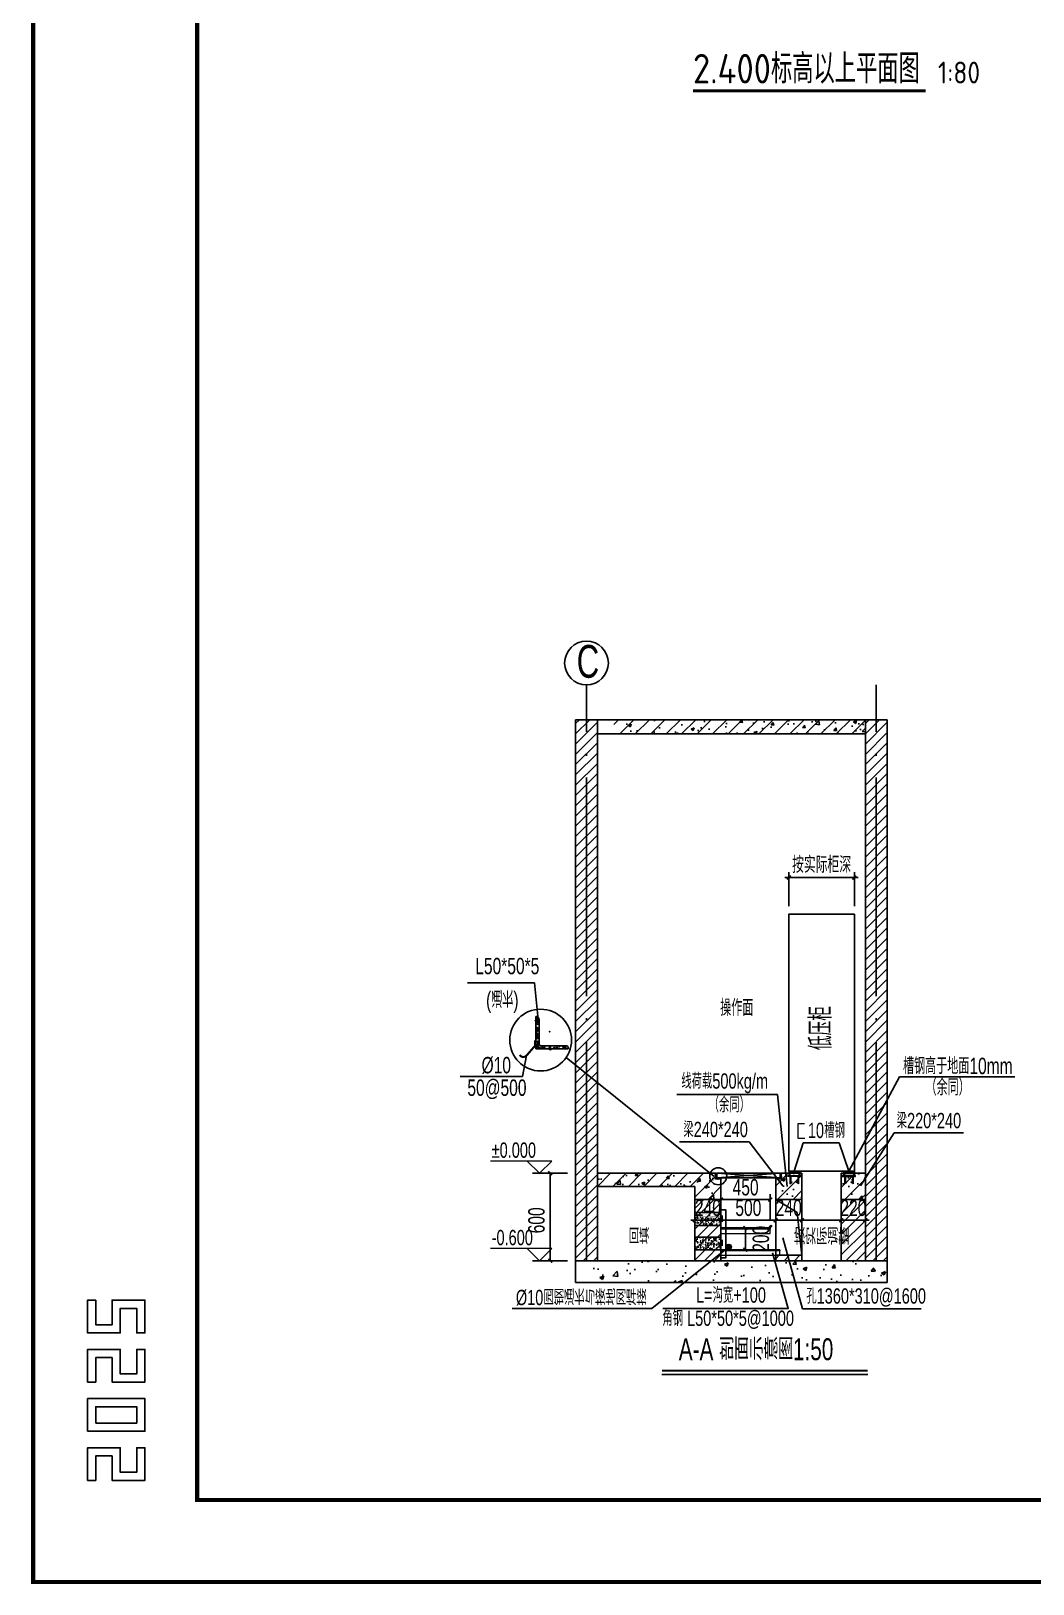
# Model space of a CAD drawing. Extents: x -1396510 to 1250330, y -1892470 to 1623980.
# Drawn here: x -319272 to -300949, y -816618 to -788201 of the extents above; entities that cross this region are included whole.
import ezdxf
from ezdxf.enums import TextEntityAlignment as Align

# ---------------------------------------------------------------- set-up
doc = ezdxf.new("R2010")
doc.units = 0
doc.header["$LTSCALE"] = 1000
doc.header["$MEASUREMENT"] = 0
doc.linetypes.add('CONTINOUS', pattern=[0])
doc.linetypes.add('DOTE', pattern=[2.42, 2, -0.2, 0.02, -0.2])
doc.layers.get('Defpoints').update_dxf_attribs({"color": 210})
for name, color, linetype in [('0-cxFrame', 155, 'Continuous'), ('A-AXIS-DP', 126, 'Continuous'), ('AXIS', 3, 'Continuous'), ('AXIS_TEXT', 7, 'Continuous'), ('E-DIMS2', 7, 'Continuous'), ('PUB_TEXT', 7, 'Continuous'), ('TEL_SYMB', 3, 'Continuous'), ('WALL', 2, 'Continuous'), ('标注', 6, 'Continuous'), ('电气标注', 6, 'Continuous'), ('结_梁', 125, 'CONTINOUS')]:
    doc.layers.add(name, color=color, linetype=linetype)
doc.layers.add('0-cxText', color=131, linetype='Continuous', lineweight=25)
doc.layers.add('A-云线2', color=3, linetype='Continuous', plot=False)
doc.styles.add('COMPLEX', font='COMPLEX')
doc.styles.add('cx_tuming', font='simhei.ttf')
doc.styles.add('cx_tuqian1', font='')
doc.styles.add('HZ', font='hz100.shx', dxfattribs={"width": 0.7, "bigfont": 'h-z.shx'})
doc.styles.add('SJS', font='@jxhc_en.shx', dxfattribs={"width": 0.71, "bigfont": '@jxhc_cn.shx'})
doc.styles.get("Standard").update_dxf_attribs({"font": 'gbenor.shx', "bigfont": 'gbcbig.shx'})
doc.styles.add('黑体', font='simhei.ttf', dxfattribs={"height": 12})
doc.styles.get('cx_tuqian1').set_extended_font_data('SimSun')
doc.dimstyles.new('副本 DIMN50', dxfattribs={"dimscale": 0.5, "dimtxt": 300, "dimasz": 70, "dimexe": 100, "dimexo": 150, "dimgap": 75, "dimtad": 1, "dimdec": 0, "dimzin": 0, "dimdsep": 46, "dimtxsty": 'SJS', "dimblk": 'ARCHTICK', "dimcen": 0.09, "dimclrd": 3, "dimclre": 3, "dimclrt": 7, "dimazin": 2, "dimtfac": 1, "dimtdec": 0, "dimtix": 1, "dimtmove": 2, "dimatfit": 3, "dimldrblk": 'ARCHTICK', "dimfxl": 0, "dimtolj": 1, "dimtzin": 0, "dimarcsym": 0})

# ---------------------------------------------------------------- blocks, each defined once
blk = doc.blocks.new('世赫2#厂房一层0821')
at = {"layer": 'A-AXIS-DP', "const_width": 56}
blk.add_lwpolyline([(-22012.8, -72665.8), (-17756.4, -72665.8)], dxfattribs=at)
at = {"layer": 'A-AXIS-DP', "color": 7}
for s, height, p in [('2.400标高以上平面图', 540.142, (-22012.8, -72530)), ('1:80', 400, (-17532.4, -72530))]:
    blk.add_text(s, height=height, dxfattribs=at).set_placement(p)
blk = doc.blocks.new('_ArchTick')
at = {"color": 0, "linetype": 'ByBlock', "const_width": 0.4}
blk.add_lwpolyline([(-0.5, -0.5), (0.5, 0.5)], dxfattribs=at)
blk = doc.blocks.new('*D358')
at = {"layer": 'Defpoints', "color": 0, "ltscale": 5, "transparency": 16777216}
for p in [(-382, 1000), (-150, 1000), (-150, 200)]:
    blk.add_point(p, dxfattribs=at)
at = {"layer": '电气标注', "color": 3, "lineweight": -2, "ltscale": 5, "transparency": 16777216}
for p, q in [((-225, 1000), (-432, 1000)), ((-382, 200), (-382, 1000)), ((-225, 200), (-432, 200))]:
    blk.add_line(p, q, dxfattribs=at)
at = {"layer": '电气标注', "color": 3, "lineweight": -2, "ltscale": 5, "transparency": 16777216, "xscale": 35, "yscale": 35, "zscale": 35}
for p, rotation in [((-382, 1000), 90), ((-382, 200), 270)]:
    blk.add_blockref('_ArchTick', p, dxfattribs=dict(at, rotation=rotation))
at = {"layer": '电气标注', "color": 7, "ltscale": 5, "transparency": 16777216, "insert": (-507, 569), "char_height": 150, "attachment_point": 5, "rotation": 90, "style": 'SJS'}
blk.add_mtext('\\A1;600', dxfattribs=at)
blk = doc.blocks.new('*D353')
at = {"layer": 'Defpoints', "color": 0, "ltscale": 5, "transparency": 16777216}
for p in [(1680, 570), (1180, 291), (1680, 291)]:
    blk.add_point(p, dxfattribs=at)
at = {"layer": '电气标注', "color": 3, "lineweight": -2, "ltscale": 5, "transparency": 16777216}
for p, q in [((1180, 366), (1180, 620)), ((1180, 570), (1680, 570)), ((1680, 366), (1680, 620))]:
    blk.add_line(p, q, dxfattribs=at)
at = {"layer": '电气标注', "color": 3, "lineweight": -2, "ltscale": 5, "transparency": 16777216, "xscale": 35, "yscale": 35, "zscale": 35, "rotation": 180}
blk.add_blockref('_ArchTick', (1180, 570), dxfattribs=at)
at = {"layer": '电气标注', "color": 3, "lineweight": -2, "ltscale": 5, "transparency": 16777216, "xscale": 35, "yscale": 35, "zscale": 35}
blk.add_blockref('_ArchTick', (1680, 570), dxfattribs=at)
at = {"layer": '电气标注', "color": 7, "ltscale": 5, "transparency": 16777216, "insert": (1430, 683), "char_height": 150, "attachment_point": 5, "style": 'SJS'}
blk.add_mtext('\\A1;500', dxfattribs=at)
blk = doc.blocks.new('*D354')
at = {"layer": 'Defpoints', "color": 0, "ltscale": 5, "transparency": 16777216}
for p in [(2500, 570), (2280, 291), (2500, 291)]:
    blk.add_point(p, dxfattribs=at)
at = {"layer": '电气标注', "color": 3, "lineweight": -2, "ltscale": 5, "transparency": 16777216}
for p, q in [((2280, 570), (2245, 570)), ((2280, 366), (2280, 620)), ((2280, 570), (2500, 570)), ((2500, 366), (2500, 620)), ((2500, 570), (2535, 570))]:
    blk.add_line(p, q, dxfattribs=at)
at = {"layer": '电气标注', "color": 3, "lineweight": -2, "ltscale": 5, "transparency": 16777216, "xscale": 35, "yscale": 35, "zscale": 35}
blk.add_blockref('_ArchTick', (2280, 570), dxfattribs=at)
at = {"layer": '电气标注', "color": 3, "lineweight": -2, "ltscale": 5, "transparency": 16777216, "xscale": 35, "yscale": 35, "zscale": 35, "rotation": 180}
blk.add_blockref('_ArchTick', (2500, 570), dxfattribs=at)
at = {"layer": '电气标注', "color": 7, "ltscale": 5, "transparency": 16777216, "insert": (2390, 683), "char_height": 150, "attachment_point": 5, "style": 'SJS'}
blk.add_mtext('\\A1;220', dxfattribs=at)
blk = doc.blocks.new('*D355')
at = {"layer": 'Defpoints', "color": 0, "ltscale": 5, "transparency": 16777216}
for p in [(2400, 3705), (1800, 3370), (2400, 3370)]:
    blk.add_point(p, dxfattribs=at)
at = {"layer": '电气标注', "color": 3, "lineweight": -2, "ltscale": 5, "transparency": 16777216}
for p, q in [((1800, 3705), (1765, 3705)), ((1800, 3445), (1800, 3755)), ((1800, 3705), (2400, 3705)), ((2400, 3445), (2400, 3755)), ((2400, 3705), (2435, 3705))]:
    blk.add_line(p, q, dxfattribs=at)
at = {"layer": '电气标注', "color": 3, "lineweight": -2, "ltscale": 5, "transparency": 16777216, "xscale": 35, "yscale": 35, "zscale": 35}
blk.add_blockref('_ArchTick', (1800, 3705), dxfattribs=at)
at = {"layer": '电气标注', "color": 3, "lineweight": -2, "ltscale": 5, "transparency": 16777216, "xscale": 35, "yscale": 35, "zscale": 35, "rotation": 180}
blk.add_blockref('_ArchTick', (2400, 3705), dxfattribs=at)
at = {"layer": '电气标注', "color": 7, "ltscale": 5, "transparency": 16777216, "insert": (2100, 3823), "char_height": 150, "attachment_point": 5, "style": 'SJS'}
blk.add_mtext('\\A1;{\\Fgbenor,gbcbig|c134;\\W1;\\C256;按实际柜深}', dxfattribs=at)
blk = doc.blocks.new('*D356')
at = {"layer": 'Defpoints', "color": 0, "ltscale": 5, "transparency": 16777216}
for p in [(1920, 570), (1680, 291), (1920, 291)]:
    blk.add_point(p, dxfattribs=at)
at = {"layer": '电气标注', "color": 3, "lineweight": -2, "ltscale": 5, "transparency": 16777216}
for p, q in [((1680, 570), (1645, 570)), ((1680, 366), (1680, 620)), ((1680, 570), (1920, 570)), ((1920, 366), (1920, 620)), ((1920, 570), (1955, 570))]:
    blk.add_line(p, q, dxfattribs=at)
at = {"layer": '电气标注', "color": 3, "lineweight": -2, "ltscale": 5, "transparency": 16777216, "xscale": 35, "yscale": 35, "zscale": 35}
blk.add_blockref('_ArchTick', (1680, 570), dxfattribs=at)
at = {"layer": '电气标注', "color": 3, "lineweight": -2, "ltscale": 5, "transparency": 16777216, "xscale": 35, "yscale": 35, "zscale": 35, "rotation": 180}
blk.add_blockref('_ArchTick', (1920, 570), dxfattribs=at)
at = {"layer": '电气标注', "color": 7, "ltscale": 5, "transparency": 16777216, "insert": (1800, 683), "char_height": 150, "attachment_point": 5, "style": 'SJS'}
blk.add_mtext('\\A1;240', dxfattribs=at)
blk = doc.blocks.new('*D357')
at = {"layer": 'Defpoints', "color": 0, "ltscale": 5, "transparency": 16777216}
for p in [(2280, 570), (1920, 291), (2280, 291)]:
    blk.add_point(p, dxfattribs=at)
at = {"layer": '电气标注', "color": 3, "lineweight": -2, "ltscale": 5, "transparency": 16777216}
for p, q in [((1920, 366), (1920, 620)), ((1920, 570), (2280, 570)), ((2280, 366), (2280, 620))]:
    blk.add_line(p, q, dxfattribs=at)
at = {"layer": '电气标注', "color": 3, "lineweight": -2, "ltscale": 5, "transparency": 16777216, "xscale": 35, "yscale": 35, "zscale": 35, "rotation": 180}
blk.add_blockref('_ArchTick', (1920, 570), dxfattribs=at)
at = {"layer": '电气标注', "color": 3, "lineweight": -2, "ltscale": 5, "transparency": 16777216, "xscale": 35, "yscale": 35, "zscale": 35}
blk.add_blockref('_ArchTick', (2280, 570), dxfattribs=at)
at = {"layer": '电气标注', "color": 7, "ltscale": 5, "transparency": 16777216, "insert": (2100, 419), "char_height": 150, "attachment_point": 5, "style": 'SJS'}
blk.add_mtext('\\A1;按实际调整', dxfattribs=at)
blk = doc.blocks.new('*D350')
at = {"layer": 'Defpoints', "color": 0, "ltscale": 5, "transparency": 16777216}
for p in [(1180, 570), (940, 291), (1180, 291)]:
    blk.add_point(p, dxfattribs=at)
at = {"layer": '电气标注', "color": 3, "lineweight": -2, "ltscale": 5, "transparency": 16777216}
for p, q in [((940, 570), (905, 570)), ((940, 366), (940, 620)), ((940, 570), (1180, 570)), ((1180, 366), (1180, 620)), ((1180, 570), (1215, 570))]:
    blk.add_line(p, q, dxfattribs=at)
at = {"layer": '电气标注', "color": 3, "lineweight": -2, "ltscale": 5, "transparency": 16777216, "xscale": 35, "yscale": 35, "zscale": 35}
blk.add_blockref('_ArchTick', (940, 570), dxfattribs=at)
at = {"layer": '电气标注', "color": 3, "lineweight": -2, "ltscale": 5, "transparency": 16777216, "xscale": 35, "yscale": 35, "zscale": 35, "rotation": 180}
blk.add_blockref('_ArchTick', (1180, 570), dxfattribs=at)
at = {"layer": '电气标注', "color": 7, "ltscale": 5, "transparency": 16777216, "insert": (1060, 683), "char_height": 150, "attachment_point": 5, "style": 'SJS'}
blk.add_mtext('\\A1;240', dxfattribs=at)
blk = doc.blocks.new('_AXISO')
blk.add_circle((0, 0), 0.5)
at = {"layer": 'AXIS_TEXT', "style": 'COMPLEX', "width": 1.041667}
blk.add_attdef('A', text='', height=0.56, dxfattribs=at).set_placement((-0.25, -0.28), (0.25, -0.28), align=Align.FIT)
blk = doc.blocks.new('*D351')
at = {"color": 3, "lineweight": -2, "transparency": 16777216}
for p, q in [((1555, 500), (1353, 500)), ((1403, 500), (1403, 300)), ((1555, 300), (1353, 300))]:
    blk.add_line(p, q, dxfattribs=at)
at = {"layer": 'Defpoints', "color": 0, "transparency": 16777216}
for p in [(1630, 500, -2051174557625), (1403, 300), (1630, 300, -2051174557625)]:
    blk.add_point(p, dxfattribs=at)
at = {"color": 3, "lineweight": -2, "transparency": 16777216, "xscale": 35, "yscale": 35, "zscale": 35}
for p, rotation in [((1403, 500), 90), ((1403, 300), 270)]:
    blk.add_blockref('_ArchTick', p, dxfattribs=dict(at, rotation=rotation))
at = {"color": 7, "transparency": 16777216, "insert": (1545, 400), "char_height": 150, "attachment_point": 5, "rotation": 90, "style": 'SJS'}
blk.add_mtext('\\A1;200', dxfattribs=at)
blk = doc.blocks.new('*D352')
at = {"color": 3, "lineweight": -2, "transparency": 16777216}
for p, q in [((1180, 575), (1180, 809)), ((1630, 759), (1180, 759)), ((1630, 575), (1630, 809))]:
    blk.add_line(p, q, dxfattribs=at)
at = {"layer": 'Defpoints', "color": 0, "transparency": 16777216}
for p in [(1180, 759), (1180, 500), (1630, 500, -2051174557625)]:
    blk.add_point(p, dxfattribs=at)
at = {"color": 3, "lineweight": -2, "transparency": 16777216, "xscale": 35, "yscale": 35, "zscale": 35, "rotation": 180}
blk.add_blockref('_ArchTick', (1180, 759), dxfattribs=at)
at = {"color": 3, "lineweight": -2, "transparency": 16777216, "xscale": 35, "yscale": 35, "zscale": 35}
blk.add_blockref('_ArchTick', (1630, 759), dxfattribs=at)
at = {"color": 7, "transparency": 16777216, "insert": (1405, 871), "char_height": 150, "attachment_point": 5, "style": 'SJS'}
blk.add_mtext('\\A1;450', dxfattribs=at)
blk = doc.blocks.new('TK22.A0+1 L(Dragon)')
at = {"layer": '0-cxFrame', "color": 7, "const_width": 0.5}
blk.add_lwpolyline([(0, 0), (-1485, 0), (-1485, 841), (0, 841)], close=True, dxfattribs=at)
at = {"layer": '0-cxFrame', "const_width": 0.5}
blk.add_lwpolyline([(-80, 10), (-1465, 10), (-1465, 831), (-80, 831)], close=True, dxfattribs=at)
at = {"layer": 'Defpoints', "color": 2}
for points in [[(-1477.37, 34.37), (-1478.37, 34.37), (-1478.37, 30.37), (-1474.37, 30.37), (-1474.37, 33.37), (-1472.37, 33.37), (-1472.37, 30.37), (-1471.37, 30.37), (-1471.37, 34.37), (-1475.37, 34.37), (-1475.37, 31.37), (-1477.37, 31.37), (-1477.37, 34.37)], [(-1477.37, 24.37), (-1478.37, 24.37), (-1478.37, 28.37), (-1474.37, 28.37), (-1474.37, 25.37), (-1472.37, 25.37), (-1472.37, 28.37), (-1471.37, 28.37), (-1471.37, 24.37), (-1475.37, 24.37), (-1475.37, 27.37), (-1477.37, 27.37), (-1477.37, 24.37)], [(-1477.37, 12.37), (-1478.37, 12.37), (-1478.37, 16.37), (-1474.37, 16.37), (-1474.37, 13.37), (-1472.37, 13.37), (-1472.37, 16.37), (-1471.37, 16.37), (-1471.37, 12.37), (-1475.37, 12.37), (-1475.37, 15.37), (-1477.37, 15.37), (-1477.37, 12.37)]]:
    blk.add_lwpolyline(points, dxfattribs=at)
for points in [[(-1478.37, 18.37), (-1478.37, 22.37), (-1471.37, 22.37), (-1471.37, 18.37)], [(-1477.37, 19.37), (-1477.37, 21.37), (-1472.37, 21.37), (-1472.37, 19.37)]]:
    blk.add_lwpolyline(points, close=True, dxfattribs=at)
at = {"style": '黑体', "flags": 4}
blk.add_attdef('图幅', text='', height=3.3, dxfattribs=at).set_placement((-40, 3), align=Align.RIGHT)
at = {"layer": '0-cxText', "flags": 4}
for tag, height, style, p in [('建设单位', 3.5, 'cx_tuming', (-45, 240)), ('项目名称', 3.5, 'cx_tuming', (-45, 210)), ('子项名称', 3.5, 'cx_tuming', (-45, 180)), ('工程编号', 3.3, 'cx_tuqian1', (-35, 165)), ('图名1', 3.5, 'cx_tuming', (-45, 87)), ('图名2', 3.5, 'cx_tuming', (-45, 79)), ('图名3', 3.5, 'cx_tuming', (-45, 71)), ('出图日期', 3.3, 'cx_tuqian1', (-39, 60)), ('专业', 3.3, 'cx_tuqian1', (-55, 52)), ('图号', 3.3, 'cx_tuqian1', (-55, 44)), ('版次', 3.3, 'cx_tuqian1', (-20, 44))]:
    blk.add_attdef(tag, text='', height=height, dxfattribs=dict(at, style=style)).set_placement(p, align=Align.MIDDLE)
at = {"layer": 'Defpoints', "color": 6, "flags": 4}
for tag, height, style, p in [('tufu', 3.3, '黑体', (-12, 12)), ('dwfname', 4, 'cx_tuqian1', (-80, 3))]:
    blk.add_attdef(tag, text='', height=height, dxfattribs=dict(at, style=style)).set_placement(p, align=Align.RIGHT)
blk = doc.blocks.new('DDD')
h = blk.add_hatch()
h.set_pattern_fill('钢筋混凝土', color=1, scale=40, style=0)
h.set_pattern_definition([(45, (-4444.53, 71152.29), (-70.71068, 70.71068), []), (50, (-4444.53, 71152.29), (286.9041, -25.10085), [30, -330]), (355, (-4444.53, 71152.3), (-55.5005, 300.8769), [24, -264]), (100.4514, (-4420.62, 71150.2), (231.4038, 275.7758), [25.4961, -280.4568]), (46.1842, (-4444.53, 71232.3), (426.8964, -66.2076), [45, -495]), (96.6356, (-4408.95, 71226.77), (373.865, 389.6471), [38.244, -420.6852]), (351.1842, (-4444.53, 71232.3), (373.8648, 389.6474), [36, -396]), (21, (-4404.53, 71212.29), (238.7628, -161.04756), [30, -330]), (326, (-4404.53, 71212.3), (97.3261, 290.06), [24, -264]), (71.4514, (-4384.63, 71198.87), (336.089, 129.0122), [25.4961, -280.4568]), (37.5, (-4444.53, 71152.29), (4.86394, 133.15754), [0, -260.8, 0, -268, 0, -265]), (7.5, (-4444.53, 71152.29), (105.2278, 157.7647), [0, -152.8, 0, -254.8, 0, -101]), (327.5, (-4533.73, 71152.29), (213.52897, -9.02195), [0, -100, 0, -312, 0, -414]), (317.5, (-4573.73, 71152.29), (233.27447, 40.042), [0, -130, 0, -207.2, 0, -294])])
h.paths.add_polyline_path([(2500, 5020), (2500, 5150), (200, 5150), (200, 5020)])
h = blk.add_hatch()
h.set_pattern_fill('钢筋混凝土', color=1, scale=40, style=0)
h.set_pattern_definition([(45, (-1190.48, 70187.39), (-70.71068, 70.71068), []), (50, (-1190.48, 70187.39), (286.9041, -25.10085), [30, -330]), (355, (-1190.48, 70187.4), (-55.5005, 300.8769), [24, -264]), (100.4514, (-1166.57, 70185.3), (231.4038, 275.7758), [25.4961, -280.4568]), (46.1842, (-1190.48, 70267.4), (426.8964, -66.2076), [45, -495]), (96.6356, (-1154.9, 70261.87), (373.865, 389.6471), [38.244, -420.6852]), (351.1842, (-1190.48, 70267.4), (373.8648, 389.6474), [36, -396]), (21, (-1150.48, 70247.39), (238.7628, -161.04756), [30, -330]), (326, (-1150.48, 70247.4), (97.3261, 290.06), [24, -264]), (71.4514, (-1130.58, 70233.97), (336.089, 129.0122), [25.4961, -280.4568]), (37.5, (-1190.48, 70187.39), (4.86394, 133.15754), [0, -260.8, 0, -268, 0, -265]), (7.5, (-1190.48, 70187.39), (105.22781, 157.76468), [0, -152.8, 0, -254.8, 0, -101]), (327.5, (-1279.68, 70187.39), (213.52897, -9.02195), [0, -100, 0, -312, 0, -414]), (317.5, (-1319.68, 70187.39), (233.27447, 40.042), [0, -130, 0, -207.2, 0, -294])])
h.paths.add_polyline_path([(50, 1000), (50, 880), (940, 880), (940, 760), (1180, 760), (1180, 950), (1130, 950), (1130, 1000)])
h = blk.add_hatch()
h.set_pattern_fill('钢筋混凝土', color=1, scale=40, style=0)
h.set_pattern_definition([(45, (-1969.33, 70187.39), (-70.71068, 70.71068), []), (50, (-1969.33, 70187.39), (286.9041, -25.10085), [30, -330]), (355, (-1969.33, 70187.4), (-55.5005, 300.8769), [24, -264]), (100.4514, (-1945.42, 70185.3), (231.4038, 275.7758), [25.4961, -280.4568]), (46.1842, (-1969.33, 70267.4), (426.8964, -66.2076), [45, -495]), (96.6356, (-1933.75, 70261.87), (373.865, 389.6471), [38.244, -420.6852]), (351.1842, (-1969.33, 70267.4), (373.8648, 389.6474), [36, -396]), (21, (-1929.33, 70247.39), (238.7628, -161.04756), [30, -330]), (326, (-1929.33, 70247.4), (97.3261, 290.06), [24, -264]), (71.4514, (-1909.43, 70233.97), (336.089, 129.0122), [25.4961, -280.4568]), (37.5, (-1969.33, 70187.39), (4.86394, 133.15754), [0, -260.8, 0, -268, 0, -265]), (7.5, (-1969.33, 70187.39), (105.22781, 157.76468), [0, -152.8, 0, -254.8, 0, -101]), (327.5, (-2058.53, 70187.39), (213.52897, -9.02195), [0, -100, 0, -312, 0, -414]), (317.5, (-2098.53, 70187.39), (233.27447, 40.042), [0, -130, 0, -207.2, 0, -294])])
h.paths.add_polyline_path([(1730, 1000), (1730, 950), (1680, 950), (1680, 760), (1920, 760), (1920, 1000)])
h = blk.add_hatch()
h.set_pattern_fill('钢筋混凝土', color=1, scale=40, style=0)
h.set_pattern_definition([(45, (-2768.78, 70187.39), (-70.71068, 70.71068), []), (50, (-2768.78, 70187.39), (286.9041, -25.10085), [30, -330]), (355, (-2768.78, 70187.4), (-55.5005, 300.8769), [24, -264]), (100.4514, (-2744.87, 70185.3), (231.4038, 275.7758), [25.4961, -280.4568]), (46.1842, (-2768.78, 70267.4), (426.8964, -66.2076), [45, -495]), (96.6356, (-2733.2, 70261.87), (373.865, 389.6471), [38.244, -420.6852]), (351.1842, (-2768.8, 70267.4), (373.8648, 389.6474), [36, -396]), (21, (-2728.78, 70247.39), (238.7628, -161.04756), [30, -330]), (326, (-2728.78, 70247.4), (97.3261, 290.06), [24, -264]), (71.4514, (-2708.88, 70233.97), (336.089, 129.0122), [25.4961, -280.4568]), (37.5, (-2768.78, 70187.39), (4.86394, 133.15754), [0, -260.8, 0, -268, 0, -265]), (7.5, (-2768.78, 70187.39), (105.22781, 157.76468), [0, -152.8, 0, -254.8, 0, -101]), (327.5, (-2857.98, 70187.39), (213.52897, -9.02195), [0, -100, 0, -312, 0, -414]), (317.5, (-2897.98, 70187.39), (233.27447, 40.042), [0, -130, 0, -207.2, 0, -294])])
h.paths.add_polyline_path([(2280, 1000), (2280, 760), (2500, 760), (2500, 880), (2500, 1000)])
at = {"linetype": 'CONTINOUS', "lineweight": 18}
h = blk.add_hatch(dxfattribs=at)
h.set_pattern_fill('ANGLE', style=0)
h.set_pattern_definition([(7e-15, (3123698.3025, 316239.6084), (0, 3.4925), [2.54, -0.9525]), (90, (3123698.3025, 316239.6084), (-3.4925, 2e-16), [2.54, -0.9525])])
h.paths.add_polyline_path([(1275.7, 325.9, -1), (1225.7, 325.9, -1)])
at = {"layer": '标注', "linetype": 'CONTINOUS'}
h = blk.add_hatch(dxfattribs=at)
h.set_pattern_fill('普通砖', color=256, scale=50, style=0)
h.set_pattern_definition([(45, (-301157.03, -325836.034), (-47.022601, 47.022601), [])])
h.paths.add_polyline_path([(-150, 200), (50, 200), (50, 5150), (-150, 5150)])
h = blk.add_hatch(dxfattribs=at)
h.set_pattern_fill('普通砖', color=256, scale=50, style=0)
h.set_pattern_definition([(45, (-298507.04, -325836.034), (-47.022601, 47.022601), [])])
h.paths.add_polyline_path([(2500, 200), (2700, 200), (2700, 5150), (2500, 5150)])
h = blk.add_hatch(dxfattribs=at)
h.set_pattern_fill('普通砖', color=256, scale=50, style=0)
h.set_pattern_definition([(45, (-284202.794, -326636.034), (-47.022601, 47.022601), [])])
h.paths.add_polyline_path([(940, 200), (1180, 200), (1180, 760), (940, 760)])
h = blk.add_hatch(dxfattribs=at)
h.set_pattern_fill('普通砖', color=256, scale=50, style=0)
h.set_pattern_definition([(45, (-285742.795, -326836.034), (-47.022601, 47.022601), [])])
h.paths.add_polyline_path([(2500, 200), (2280, 200), (2280, 760), (2500, 760)])
h = blk.add_hatch(dxfattribs=at)
h.set_pattern_fill('混凝土', color=256, scale=50, style=0)
h.set_pattern_definition([(50, (-491100.06, -357274.06), (358.63009, -31.37607), [37.5, -412.5]), (355, (-491100.06, -357274.06), (-69.37567, 376.09607), [30, -330]), (100.4514, (-491070.17, -357276.67), (289.2547, 344.71977), [31.8701, -350.57106]), (46.1842, (-491100.06, -357174.06), (533.62052, -82.7595), [56.25, -618.75]), (96.6356, (-491055.6, -357180.95), (467.33135, 487.05894), [47.80514, -525.8565]), (351.1842, (-491100.06, -357174.06), (467.33097, 487.0593), [45, -495]), (21, (-491050.06, -357199.06), (298.45353, -201.30945), [37.5, -412.5]), (326, (-491050.06, -357199.06), (121.65767, 362.57502), [30, -330]), (71.4514, (-491025.2, -357215.83), (420.11131, 161.26525), [31.8701, -350.57106]), (37.5, (-491100.06, -357274.06), (6.079928, 166.446927), [0, -326, 0, -335, 0, -331.25]), (7.5, (-491100.06, -357274.06), (131.53477, 197.205856), [0, -191, 0, -318.5, 0, -126.25]), (327.5, (-491211.56, -357274.06), (266.911218, -11.277436), [0, -125, 0, -390, 0, -517.5]), (317.5, (-491261.56, -357274.06), (291.593085, 50.05249), [0, -162.5, 0, -259, 0, -367.5])])
h.paths.add_polyline_path([(-150, 200), (2700, 200), (2700, 0), (-150, 0)])
h = blk.add_hatch(dxfattribs=at)
h.set_pattern_fill('普通砖', color=256, scale=50, style=0)
h.set_pattern_definition([(45, (-285542.8, -326636.034), (-47.022601, 47.022601), [])])
h.paths.add_polyline_path([(1920, 200), (1680, 200), (1680, 250), (1920, 250)])
at = {"layer": '结_梁'}
h = blk.add_hatch(dxfattribs=at)
h.set_pattern_fill('AR-SAND', color=256, scale=15, style=0)
h.set_pattern_definition([(142.5, (-1460119.768, 978391.692), (1.20002347, 36.7059928), [0, -28.956, 0, -32.385, 0, -30.95625]), (172.5, (-1460119.77, 978391.69), (-33.7142462, 53.7618825), [0, -15.621, 0, -26.0985, 0, -10.00125]), (212.5, (-1460096.337, 978391.692), (-59.32442777, 0.10778885), [0, -9.525, 0, -34.29, 0, -44.7675]), (222.5, (-1460096.337, 978391.69), (-57.266734, 16.7196992), [0, -4.7625, 0, -22.479, 0, -25.7175])])
h.paths.add_polyline_path([(940, 639.9), (1180, 639.9), (1180, 523.4), (940, 523.4)])
h = blk.add_hatch(dxfattribs=at)
h.set_pattern_fill('AR-SAND', color=256, scale=15, style=0)
h.set_pattern_definition([(142.5, (-1460119.768, 978168.133), (1.20002347, 36.7059928), [0, -28.956, 0, -32.385, 0, -30.95625]), (172.5, (-1460119.77, 978168.133), (-33.7142462, 53.7618825), [0, -15.621, 0, -26.0985, 0, -10.00125]), (212.5, (-1460096.337, 978168.133), (-59.32442777, 0.10778885), [0, -9.525, 0, -34.29, 0, -44.7675]), (222.5, (-1460096.337, 978168.133), (-57.266734, 16.7196992), [0, -4.7625, 0, -22.479, 0, -25.7175])])
h.paths.add_polyline_path([(940, 416.3), (1180, 416.3), (1180, 299.8), (940, 299.8)])
at = {"color": 3}
for p, q in [((-525, 2743.1), (-1137.6, 2743.1)), ((-491.4, 2407.6), (-525, 2743.1)), ((-597.5, 2077.6), (-636.1, 1885.8)), ((-236.1, 2058.8), (1118.8, 969.2)), ((-636.1, 1885.8), (-1206.1, 1885.8)), ((2350.3, 1019.6, -410234892967.3), (2812.1, 1880.9, -410234892967.3)), ((2812.1, 1880.9, -410234892967.3), (3868.1, 1880.9, -410234892967.3))]:
    blk.add_line(p, q, dxfattribs=at)
at = {"color": 2}
for p, q in [((-504, 2433.6), (-512.7, 2433.7)), ((1180, 522.6), (940, 522.6)), ((1180, 416.3), (940, 416.3)), ((1180, 299.8), (940, 299.8))]:
    blk.add_line(p, q, dxfattribs=at)
for p, q in [((-512.6, 2139.4), (-512.6, 2433.6)), ((-512.6, 2412.7), (-483.7, 2369.4)), ((-512.6, 2341.6), (-483.7, 2298.3)), ((-512.6, 2275.2), (-483.7, 2231.9)), ((-512.6, 2183), (-483.7, 2139.7)), ((-217.2, 2139.4), (-512.6, 2139.4)), ((-456.9, 2167.1), (-438.4, 2139.4)), ((-391.1, 2167.1), (-372.6, 2139.4)), ((-329.4, 2167), (-309.4, 2137.2)), ((-252.3, 2167), (-233.8, 2139.3)), ((1130, 950), (1130, 1000)), ((1130, 995.5), (1134.1, 989.4)), ((1730, 995.5), (1725.9, 989.4)), ((1730, 950), (1730, 1000)), ((1130, 983.3), (1134.1, 977.2)), ((1130, 972), (1134.1, 965.9)), ((1130, 956.1), (1134.1, 950)), ((1179.7, 950), (1130, 950)), ((1138.7, 954.8), (1141.8, 950)), ((1149.9, 954.8), (1153.1, 950)), ((1160.4, 954.8), (1163.8, 949.6)), ((1173.6, 954.8), (1176.8, 950)), ((1680.2, 950), (1730, 950)), ((1686.4, 954.8), (1683.2, 950)), ((1699.6, 954.8), (1696.2, 949.6)), ((1710, 954.8), (1706.9, 950)), ((1721.3, 954.8), (1718.2, 950)), ((1730, 983.3), (1725.9, 977.2)), ((1730, 972), (1725.9, 965.9)), ((1730, 956.1), (1725.9, 950))]:
    blk.add_line(p, q)
at = {"color": 3, "linetype": 'CONTINOUS'}
for p, q in [((1695.8, 1721.3), (776.7, 1721.3)), ((1695.8, 1721.3), (1786.2, 878.1)), ((1436.7, 1288.3), (801.9, 1288.3)), ((1436.7, 1288.3), (1744.4, 883.9)), ((2763.3, 1369.4), (2455.6, 883.9)), ((2763.3, 1369.4), (3398.1, 1369.4)), ((1744.1, 408.5, -4102349115249.8), (1923.8, -240.9, -4102349115249.8)), ((-729.7, -237.4, -2051174557624.9), (546.1, -237.4, -2051174557624.9)), ((1923.8, -240.9, -4102349115249.8), (3009.6, -240.9, -4102349115249.8))]:
    blk.add_line(p, q, dxfattribs=at)
at = {"color": 0, "lineweight": 18}
for p, q in [((-367.4, 1110.3), (-927.4, 1110.3)), ((-479.9, 1000), (-592.4, 1110.3)), ((-479.9, 1000), (-367.4, 1110.3)), ((-367.4, 310.3), (-927.4, 310.3)), ((-479.9, 200), (-592.4, 310.3)), ((-479.9, 200), (-367.4, 310.3))]:
    blk.add_line(p, q, dxfattribs=at)
at = {"color": 2, "ltscale": 5}
for p, q in [((1875.9, 640.5), (1680, 760)), ((1920, 250), (1875.9, 640.5))]:
    blk.add_line(p, q, dxfattribs=at)
at = {"color": 4, "linetype": 'CONTINOUS'}
for p, q in [((940, 639.9), (1180, 639.9)), ((1180, 639.9), (940, 639.9))]:
    blk.add_line(p, q, dxfattribs=at)
at = {"color": 30}
for p, q in [((1190.8, 556.2), (1190.8, 613.5)), ((1190.8, 556.2), (1190.8, 613.5)), ((1196.9, 603.7), (1190.8, 603.7)), ((1196.9, 603.7), (1190.8, 603.7)), ((1196.9, 568.1), (1190.8, 568.1)), ((1196.9, 568.1), (1190.8, 568.1)), ((1180, 403.3), (1180, 263.1)), ((1180, 403.3), (1180, 263.1)), ((1190.8, 334.8), (1190.8, 389.9)), ((1190.8, 334.8), (1190.8, 389.9)), ((1196.9, 380.1), (1190.8, 380.1)), ((1196.9, 380.1), (1190.8, 380.1)), ((1196.9, 344.5), (1190.8, 344.5)), ((1196.9, 344.5), (1190.8, 344.5))]:
    blk.add_line(p, q, dxfattribs=at)
at = {"color": 1, "linetype": 'DOTE'}
for points in [[(-50, 200), (-50, 5468.2)], [(2600, 200), (2600, 5468.2)]]:
    blk.add_lwpolyline(points, dxfattribs=at)
for points in [[(-150, 200), (-150, 5150)], [(2700, 5150), (-150, 5150)], [(50, 200), (50, 5150)], [(2500, 200), (2500, 5150)], [(2700, 0), (2700, 5150)], [(2500, 5020), (50, 5020)], [(-483.7, 2182.8), (-483.7, 2409.5)], [(-240.4, 2167.1), (-468.4, 2167.1)], [(-240.4, 2167.1), (-468.4, 2167.1)], [(1130, 1000), (50, 1000)], [(1130, 950), (1130, 1000)], [(1134.1, 957.4), (1134.1, 995.7)], [(1725.9, 957.4), (1725.9, 995.7)], [(1730, 1000), (1920, 1000)], [(1730, 950), (1730, 1000)], [(1920, 1000), (1920, 200)], [(2500, 1000), (2280, 1000)], [(2280, 1000), (2280, 200)], [(50, 880), (940, 880)], [(940, 880), (940, 200)], [(1180, 950), (1130, 950)], [(1175.8, 954.8), (1136.7, 954.8)], [(1175.8, 954.8), (1136.7, 954.8)], [(1180, 950), (1180, 200)], [(1680, 950), (1680, 200)], [(1680, 950), (1730, 950)], [(1684.2, 954.8), (1723.3, 954.8)], [(1684.2, 954.8), (1723.3, 954.8)], [(1180, 760), (940, 760)], [(1920, 760), (1680, 760)], [(2280, 760), (2500, 760)], [(1180, 664.6), (1224.6, 664.6), (1224.6, 227), (1180, 227), (1180, 664.6)], [(1630, 499.9), (1643.5, 516.9), (1636.5, 522.5), (1618.5, 499.9)], [(-150, 200), (-150, 0)], [(2700, 200), (-150, 200)], [(1680, 250), (1920, 250)], [(2700, 0), (-150, 0)]]:
    blk.add_lwpolyline(points)
at = {"color": 3}
blk.add_lwpolyline([(2400, 1019.6), (2400, 3369.6), (1800, 3369.6), (1800, 1019.6)], close=True, dxfattribs=at)
at = {"color": 3, "linetype": 'CONTINOUS', "lineweight": 18}
blk.add_lwpolyline([(1945, 1452.8), (1883.1, 1452.8), (1883.1, 1320.7), (1947.5, 1320.7)], dxfattribs=at)
at = {"color": 3}
for points in [[(1850.3, 1019.6), (1931.6, 1278.3), (2260.1, 1278.3)], [(2350.3, 1019.6), (2260.1, 1278.3)]]:
    blk.add_lwpolyline(points, dxfattribs=at)
at = {"color": 7}
for points in [[(-225, 1000), (-545, 1000)], [(-225, 200), (-545, 200)]]:
    blk.add_lwpolyline(points, dxfattribs=at)
at = {"color": 2}
blk.add_lwpolyline([(940, 639.9), (1180, 639.9), (1180, 522.6), (940, 522.6)], close=True, dxfattribs=at)
at = {"color": 30, "const_width": 2.45}
for points in [[(973.9, 568.1), (1180, 568.1), (1180, 556.2), (1190.8, 556.2), (1190.8, 613.5), (1180, 613.5), (1180, 603.7), (973.9, 603.7)], [(1180, 568.1), (1180, 603.7)], [(1180, 568.1), (1180, 603.7)], [(1190.8, 603.7), (1196.9, 603.7)], [(1190.8, 603.7), (1196.9, 603.7)], [(1190.8, 568.1), (1196.9, 568.1)], [(1190.8, 568.1), (1196.9, 568.1)], [(1196.9, 568.1), (1196.9, 603.7)], [(1196.9, 568.1), (1196.9, 603.7)], [(973.9, 344.5), (1180, 344.5), (1180, 334.8), (1190.8, 334.8), (1190.8, 389.9), (1180, 389.9), (1180, 380.1), (973.9, 380.1)], [(1180, 344.5), (1180, 380.1)], [(1180, 344.5), (1180, 380.1)], [(1190.8, 380.1), (1196.9, 380.1)], [(1190.8, 380.1), (1196.9, 380.1)], [(1190.8, 344.5), (1196.9, 344.5)], [(1190.8, 344.5), (1196.9, 344.5)], [(1196.9, 344.5), (1196.9, 380.1)], [(1196.9, 344.5), (1196.9, 380.1)]]:
    blk.add_lwpolyline(points, dxfattribs=at)
at = {"color": 7, "linetype": 'CONTINOUS', "lineweight": 18}
for points in [[(1294.1, 499.9), (1180, 499.9), (1180, 449.9), (1580, 449.9)], [(1630, 499.9), (1630, 489.9), (1180, 489.9)], [(1580, 449.9), (1630, 449.9), (1630, 499.9), (1294.1, 499.9)], [(1320.1, 299.9), (1180, 299.9), (1180, 249.9), (1718.8, 249.9)], [(1718.8, 299.9), (1718.8, 289.9), (1180, 289.9)], [(1718.8, 249.9), (1718.8, 249.9), (1718.8, 299.9), (1320.1, 299.9)]]:
    blk.add_lwpolyline(points, dxfattribs=at)
at = {"color": 3, "linetype": 'CONTINOUS'}
blk.add_lwpolyline([(1250.7, 325.9), (546.1, -237.4)], dxfattribs=at)
at = {"color": 2}
blk.add_lwpolyline([(940, 416.3), (940, 299.8)], dxfattribs=at)
at = {"color": 3, "linetype": 'CONTINOUS', "elevation": -2051174557624.9}
blk.add_lwpolyline([(1649.8, 272.8), (1794.8, -237.4), (649.3, -237.4)], dxfattribs=at)
at = {"const_width": 17.5, "elevation": 1230704734574.9}
blk.add_lwpolyline([(2521.6, -806.1), (639.7, -806.1)], dxfattribs=at)
at = {"elevation": 1230704734574.9}
blk.add_lwpolyline([(2521.6, -841.1), (639.7, -841.1)], dxfattribs=at)
at = {"color": 3}
for centre, radius in [((-469.4, 2218.3), 282.5), ((1154.9, 972.4), 78)]:
    blk.add_circle(centre, radius, dxfattribs=at)
at = {"linetype": 'CONTINOUS', "lineweight": 18}
blk.add_circle((1250.7, 325.9), 25, dxfattribs=at)
for centre, radius, start, end in [((-511.3, 2406.8), 27.7, 354.55428, 75.19587), ((-465.8, 2185), 18, 173.04208, 278.15273), ((-239.6, 2142.8), 24.3, 351.89908, 91.86064), ((1129.6, 995.5), 4.45, 358.03519, 85.00873), ((1730.4, 995.5), 4.45, 94.99127, 181.96481), ((1137.1, 957.8), 3.09, 173.04208, 278.15273), ((1175.6, 950.6), 4.17, 351.89908, 91.86064), ((1684.4, 950.6), 4.17, 88.13936, 188.10092), ((1722.9, 957.8), 3.09, 261.84727, 6.95792)]:
    blk.add_arc(centre, radius, start, end)
for p in [(-503.8, 2421.9), (-499.7, 2432), (-492.1, 2426.8), (-516.5, 2396.4), (-512.6, 2286.5), (-512.6, 2275.2), (-505.5, 2410.7), (-505.5, 2410.7), (-505.5, 2410.7), (-505.5, 2410.7), (-505.2, 2396), (-505.2, 2377.9), (-505.2, 2377.9), (-503.8, 2331.8), (-503.8, 2331.8), (-502.4, 2308.1), (-502.4, 2308.1), (-502.4, 2294.1), (-502.4, 2294.1), (-502.4, 2281.5), (-500.3, 2361.1), (-496.8, 2407.2), (-496.1, 2329.7), (-496.1, 2329.7), (-492.6, 2395.3), (-492.6, 2364.6), (-492.6, 2364.6), (-492.6, 2320.6), (-483.7, 2277.3), (-483.7, 2277.3), (-387.8, 2295.7), (-387.8, 2295.7), (-512.6, 2202.6), (-505.2, 2164.2), (-503.8, 2256.4), (-503.8, 2229.9), (-503.1, 2271.1), (-501, 2208.2), (-499.6, 2241), (-499.6, 2241), (-497.5, 2154.5), (-496.8, 2193.6), (-496.8, 2193.6), (-496.8, 2183.8), (-491.2, 2271.1), (-491.2, 2271.1), (-491.2, 2206.8), (-489.1, 2176.1), (-489.1, 2157.9), (-483.7, 2249.4), (-483.7, 2228.5), (-476.6, 2152.4), (-457, 2151), (-450, 2152.4), (-444.4, 2139.4), (-433.9, 2153.1), (-412.3, 2139.4), (-389.9, 2152.4), (-389.5, 2134.6), (-382.2, 2149.6), (-351, 2147), (-344.5, 2149.5), (-324.5, 2149.5), (-314.4, 2140.8), (-305.3, 2139.4), (-297, 2157.9), (-265.5, 2155.8), (-265.5, 2155.8), (-259.9, 2148.1), (-259.9, 2148.1), (-255.7, 2139.3), (-376.1, 2129.7), (1130.3, 996.5), (1130.3, 996.5), (1130.3, 996.5), (1130.3, 996.5), (1130.6, 998.4), (1131.3, 999.7), (1131.8, 995.9), (1132.6, 999.3), (1727.4, 999.3), (1728.2, 995.9), (1728.7, 999.7), (1729.4, 998.4), (1729.7, 996.5), (1729.7, 996.5), (1729.7, 996.5), (1729.7, 996.5), (1128.4, 994.1), (1129.1, 960.8), (1130.4, 994), (1130.4, 990.9), (1130.4, 990.9), (1130.4, 954.3), (1130.6, 983), (1130.6, 983), (1130.6, 970.1), (1130.6, 965.5), (1130.7, 972.6), (1130.8, 978.9), (1130.8, 978.9), (1130.8, 976.5), (1130.8, 976.5), (1130.8, 974.4), (1131.1, 961.8), (1131.2, 988), (1131.3, 967.4), (1131.3, 967.4), (1131.7, 952.6), (1131.8, 959.3), (1131.8, 959.3), (1131.8, 957.6), (1131.9, 982.6), (1131.9, 982.6), (1132.5, 993.9), (1132.5, 988.6), (1132.5, 988.6), (1132.5, 981.1), (1132.8, 972.6), (1132.8, 972.6), (1132.8, 961.6), (1133.1, 956.3), (1133.1, 953.2), (1134.1, 973.6), (1134.1, 973.6), (1134.1, 968.9), (1134.1, 965.3), (1135.3, 952.2), (1138.6, 952), (1139.8, 952.2), (1140.8, 950), (1142.6, 952.3), (1146.3, 950), (1150.1, 952.2), (1150.2, 949.2), (1151.5, 951.7), (1152.5, 948.3), (1156.8, 951.3), (1157.8, 951.7), (1161.2, 951.7), (1163, 950.3), (1164.5, 950), (1166, 953.2), (1171.3, 952.8), (1171.3, 952.8), (1172.3, 951.5), (1172.3, 951.5), (1173, 950), (1174.7, 953.1), (1174.7, 953.1), (1175.9, 950), (1684.1, 950), (1685.3, 953.1), (1685.3, 953.1), (1687, 950), (1687.7, 951.5), (1687.7, 951.5), (1688.6, 952.8), (1688.6, 952.8), (1694, 953.2), (1695.5, 950), (1697, 950.3), (1698.7, 951.7), (1702.2, 951.7), (1703.2, 951.3), (1707.5, 948.3), (1708.5, 951.7), (1709.8, 952.2), (1709.8, 949.2), (1713.7, 950), (1717.4, 952.3), (1719.2, 950), (1720.1, 952.2), (1721.3, 952), (1724.7, 952.2), (1725.9, 973.6), (1725.9, 973.6), (1725.9, 968.9), (1725.9, 965.3), (1726.9, 956.3), (1726.9, 953.2), (1727.2, 972.6), (1727.2, 972.6), (1727.2, 961.6), (1727.5, 993.9), (1727.5, 988.6), (1727.5, 988.6), (1727.5, 981.1), (1728.1, 982.6), (1728.1, 982.6), (1728.2, 959.3), (1728.2, 959.3), (1728.2, 957.6), (1728.3, 952.6), (1728.7, 967.4), (1728.7, 967.4), (1728.8, 988), (1728.9, 961.8), (1729.1, 978.9), (1729.1, 978.9), (1729.1, 976.5), (1729.1, 976.5), (1729.1, 974.4), (1729.3, 972.6), (1729.4, 983), (1729.4, 983), (1729.4, 970.1), (1729.4, 965.5), (1729.6, 994), (1729.6, 990.9), (1729.6, 990.9), (1729.6, 954.3), (1730.9, 960.8), (1731.6, 994.1)]:
    blk.add_point(p)
at = {"layer": 'PUB_TEXT', "color": 3, "linetype": 'CONTINOUS'}
for p, q in [((1720.4, 999.3), (1140.5, 959.3)), ((1140.5, 999.3), (1720.4, 959.3))]:
    blk.add_line(p, q, dxfattribs=at)
at = {"layer": 'PUB_TEXT', "color": 0, "linetype": 'CONTINOUS', "lineweight": 18}
for p, q in [((1800, 1019.6), (1800, 980.4)), ((1890.9, 1011.4), (1809.1, 1011.4)), ((1809.1, 1011.4), (1809.1, 985)), ((1890.9, 1011.4), (1890.9, 985)), ((1900, 1019.6), (1900, 980.4)), ((2300, 1019.6), (2300, 980.4)), ((2309.1, 1011.4), (2390.9, 1011.4)), ((2309.1, 1011.4), (2309.1, 985)), ((2390.9, 1011.4), (2390.9, 985)), ((2400, 1019.6), (2400, 980.4)), ((1790.9, 971.4), (1790.9, 980.4)), ((1790.9, 980.4), (1913.6, 980.4)), ((1913.6, 971.4), (1790.9, 971.4)), ((1809.1, 985), (1800, 980.4)), ((1810.9, 971.4), (1810.9, 902.4)), ((1810.9, 902.4), (1831.2, 917)), ((1818.2, 971.4), (1818.2, 916.6)), ((1818.2, 916.6), (1826.9, 922.9)), ((1831.2, 917), (1826.9, 922.9)), ((1868.8, 917), (1873.1, 922.9)), ((1889.1, 902.4), (1868.8, 917)), ((1881.8, 916.6), (1873.1, 922.9)), ((1881.8, 971.4), (1881.8, 916.6)), ((1889.1, 971.4), (1889.1, 902.4)), ((1900, 980.4), (1890.9, 985)), ((1913.6, 980.4), (1913.6, 971.4)), ((2409.1, 980.4), (2286.4, 980.4)), ((2286.4, 980.4), (2286.4, 971.4)), ((2286.4, 971.4), (2409.1, 971.4)), ((2300, 980.4), (2309.1, 985)), ((2310.9, 971.4), (2310.9, 902.4)), ((2310.9, 902.4), (2331.2, 917)), ((2318.2, 971.4), (2318.2, 916.6)), ((2318.2, 916.6), (2326.9, 922.9)), ((2331.2, 917), (2326.9, 922.9)), ((2368.8, 917), (2373.1, 922.9)), ((2389.1, 902.4), (2368.8, 917)), ((2381.8, 916.6), (2373.1, 922.9)), ((2381.8, 971.4), (2381.8, 916.6)), ((2389.1, 971.4), (2389.1, 902.4)), ((2390.9, 985), (2400, 980.4)), ((2409.1, 971.4), (2409.1, 980.4))]:
    blk.add_line(p, q, dxfattribs=at)
at = {"layer": 'PUB_TEXT', "color": 3, "linetype": 'CONTINOUS'}
blk.add_lwpolyline([(1720.4, 959.3), (1140.5, 959.3), (1140.5, 999.3), (1720.4, 999.3), (1720.4, 959.3)], dxfattribs=at)
at = {"layer": 'TEL_SYMB', "color": 7, "elevation": 4102349115249.8}
blk.add_lwpolyline([(1104.2, 2370.1, 0, 0, 0), (1509.5, 2370.1, 34.3, 0, 0), (1638, 2370.1, 0, 0, 0)], format="xyseb", dxfattribs=at)
at = {"layer": 'WALL', "color": 6}
for p, q in [((-512.6, 2350.3), (-512.6, 2319.7)), ((-512.6, 2284.7), (-512.6, 2245.1)), ((-507.5, 2168.1), (-512.6, 2165.2)), ((-512.6, 2165.2), (-508.8, 2165.4)), ((-507.5, 2168.1), (-510.8, 2167.9)), ((-510.8, 2167.9), (-507.5, 2168.1)), ((-508.8, 2165.4), (-507.5, 2168.1)), ((1130, 954.9), (1129.1, 954.4)), ((1129.1, 954.4), (1129.8, 954.5)), ((1130, 954.9), (1129.4, 954.9)), ((1129.4, 954.9), (1130, 954.9)), ((1129.8, 954.5), (1130, 954.9)), ((1730, 954.9), (1730.6, 954.9)), ((1730.6, 954.9), (1730, 954.9)), ((1730, 954.9), (1730.9, 954.4)), ((1730.2, 954.5), (1730, 954.9)), ((1730.9, 954.4), (1730.2, 954.5))]:
    blk.add_line(p, q, dxfattribs=at)
for points, const_width in [([(-512, 2176.6), (-596.7, 2078.5, -0.4899489), (-661.3, 2081.9, -0.4899489)], 18.9), ([(1129.2, 956.4), (1114.7, 939.6, -0.4899489), (1103.6, 940.2, -0.4899489)], 3.24), ([(1730.8, 956.4), (1745.3, 939.6, 0.4899489), (1756.4, 940.2, 0.4899489)], 3.24)]:
    blk.add_lwpolyline(points, format="xyb", dxfattribs=dict(at, const_width=const_width))
for points, const_width in [([(-520.2, 2167.1), (-520.2, 2216.3)], 18.9), ([(1127.8, 954.7), (1127.8, 963.2)], 3.24), ([(1732.2, 954.7), (1732.2, 963.2)], 3.24)]:
    blk.add_lwpolyline(points, dxfattribs=dict(at, const_width=const_width))
for centre, radius, start, end in [((-510.8, 2167.9), 3.28, 235.38534, 3.26211), ((1129.4, 954.9), 0.563, 235.38534, 3.26211), ((1730.6, 954.9), 0.563, 176.73789, 304.61466)]:
    blk.add_arc(centre, radius, start, end, dxfattribs=at)
for p in [(-506.4, 2145.7), (1130.2, 951.1), (1729.8, 951.1)]:
    blk.add_point(p, dxfattribs=at)
at = {"layer": '标注', "linetype": 'CONTINOUS'}
for p, q in [((1800, 1019.6), (1900, 1019.6)), ((2400, 1019.6), (2300, 1019.6))]:
    blk.add_line(p, q, dxfattribs=at)
at = {"layer": 'AXIS'}
ref = blk.add_blockref('_AXISO', (-50, 5668.2), dxfattribs=dict(at, xscale=400, yscale=400, zscale=400))
ref.add_attrib('A', 'C', dxfattribs={"layer": 'AXIS_TEXT', "height": 300, "style": 'HZ', "width": 0.71}).set_placement((-139.6, 5833.6), align=Align.TOP_LEFT)
at = {"color": 3, "style": 'SJS', "width": 0.71}
for s, p in [('L50*50*5', (-1067.3, 2821)), ('(通长)', (-968.2, 2512.1)), ('%%C10', (-1009.7, 1914.1)), ('50@500', (-1139.2, 1708))]:
    blk.add_text(s, height=150, dxfattribs=at).set_placement(p)
at = {"color": 0, "style": 'HZ', "width": 0.71}
blk.add_text('操作面', height=150, dxfattribs=at).set_placement((1172.3, 2439.6))
at = {"color": 3, "linetype": 'CONTINOUS', "width": 0.71}
for s, height, style, p in [('线荷载500kg/m', 140, 'HZ', (817.3, 1774)), ('（余同）', 150, 'HZ', (3050.4, 1712.2, -410234892967.3)), ('（余同）', 140, 'HZ', (1067.1, 1557.5)), ('梁220*240', 140, 'HZ', (2786.7, 1412.1)), ('梁240*240', 140, 'HZ', (836.2, 1331)), ('10', 140, 'HZ', (1974.3, 1322.1)), ('槽钢', 140, 'HZ', (2124.3, 1322.1)), ('回填', 140, 'SJS', (335.8, 353.8, -6153523672874.8)), ('%%C10园钢通长与接地网焊接', 140, 'SJS', (-695.9, -206.7, -2051174557624.9)), ('L=沟宽+100', 140, 'HZ', (951.2, -184.2, -2051174557624.9)), ('孔1360*310@1600', 140, 'HZ', (1960.2, -193, -4102349115249.8)), ('角钢 L50*50*5@1000', 140, 'HZ', (643.8, -396.4, -2051174557624.9))]:
    blk.add_text(s, height=height, dxfattribs=dict(at, style=style)).set_placement(p)
at = {"style": 'SJS', "width": 0.71}
blk.add_text('A-A 剖面示意图1:50', height=200, dxfattribs=at).set_placement((794, -710.3, 1230704734574.9))
at = {"layer": 'E-DIMS2', "color": 7, "style": 'HZ', "width": 0.71}
blk.add_text('低压柜', height=200, rotation=90, dxfattribs=at).set_placement((2191.5, 2126.2))
at = {"layer": 'PUB_TEXT', "color": 3, "linetype": 'CONTINOUS', "style": 'HZ', "width": 0.71}
blk.add_text('槽钢高于地面10mm', height=150, dxfattribs=at).set_placement((2844.2, 1907.1, -410234892967.3))
at = {"layer": 'PUB_TEXT', "color": 0, "style": 'HZ', "width": 0.71}
for s, p in [('±0.000', (-917.2, 1141.7)), ('-0.600', (-917.2, 341.7))]:
    blk.add_text(s, height=140, dxfattribs=at).set_placement(p)
dim = blk.add_linear_dim(base=(1180, 758.6, 2051174557624.9), p1=(1630, 499.9), p2=(1180, 499.9, 2051174557624.9), angle=180, dimstyle='副本 DIMN50')
dim.commit()
dim.dimension.update_dxf_attribs({"geometry": '*D352', "text_midpoint": (1405, 871.1, 2051174557624.9)})
dim = blk.add_linear_dim(base=(1402.5, 299.9, 2051174557624.9), p1=(1630, 499.9), p2=(1630, 299.9), angle=90, dimstyle='副本 DIMN50')
dim.commit()
dim.dimension.update_dxf_attribs({"geometry": '*D351', "text_midpoint": (1545.5, 399.9, 2051174557624.9), "dimtype": 128})
at = {"layer": '电气标注', "color": 0, "ltscale": 5}
dim = blk.add_linear_dim(base=(2400, 3704.5), p1=(1800, 3369.6), p2=(2400, 3369.6), text='{\\Fgbenor,gbcbig|c134;\\W1;\\C256;按实际柜深}', dimstyle='副本 DIMN50', dxfattribs=at)
dim.commit()
dim.dimension.update_dxf_attribs({"geometry": '*D355', "text_midpoint": (2100, 3822.8)})
dim = blk.add_linear_dim(base=(-381.6, 1000), p1=(-150, 200), p2=(-150, 1000), angle=90, text='600', dimstyle='副本 DIMN50', dxfattribs=at)
dim.commit()
dim.dimension.update_dxf_attribs({"geometry": '*D358', "text_midpoint": (-506.6, 569.2), "dimtype": 128})
for base, p1, p2, picture, middle in [((1180, 570.2), (940, 290.8), (1180, 290.8), '*D350', (1060, 682.7)), ((1680, 570.2), (1180, 290.8), (1680, 290.8), '*D353', (1430, 682.7)), ((1920, 570.2), (1680, 290.8), (1920, 290.8), '*D356', (1800, 682.7)), ((2500, 570.2), (2280, 290.8), (2500, 290.8), '*D354', (2390, 682.7))]:
    dim = blk.add_linear_dim(base=base, p1=p1, p2=p2, dimstyle='副本 DIMN50', dxfattribs=at)
    dim.commit()
    dim.dimension.update_dxf_attribs({"geometry": picture, "text_midpoint": middle})
dim = blk.add_linear_dim(base=(2280, 570.2), p1=(1920, 290.8), p2=(2280, 290.8), text='按实际调整', dimstyle='副本 DIMN50', dxfattribs=at)
dim.commit()
dim.dimension.update_dxf_attribs({"geometry": '*D357', "text_midpoint": (2100, 419.3), "dimtype": 128})

msp = doc.modelspace()

# ---------------------------------------------------------------- block references
at = {"xscale": 2, "yscale": 2, "zscale": 2}
msp.add_blockref('DDD', (-309014.3, -811102.2), dxfattribs=at)
at = {"layer": '0-cxFrame', "xscale": 150, "yscale": 150, "zscale": 150}
msp.add_blockref('TK22.A0+1 L(Dragon)', (-96485, -816580), dxfattribs=at)
at = {"layer": 'A-云线2'}
msp.add_blockref('世赫2#厂房一层0821', (-285154.2, -716630), dxfattribs=at)

doc.saveas('drawing.dxf')
